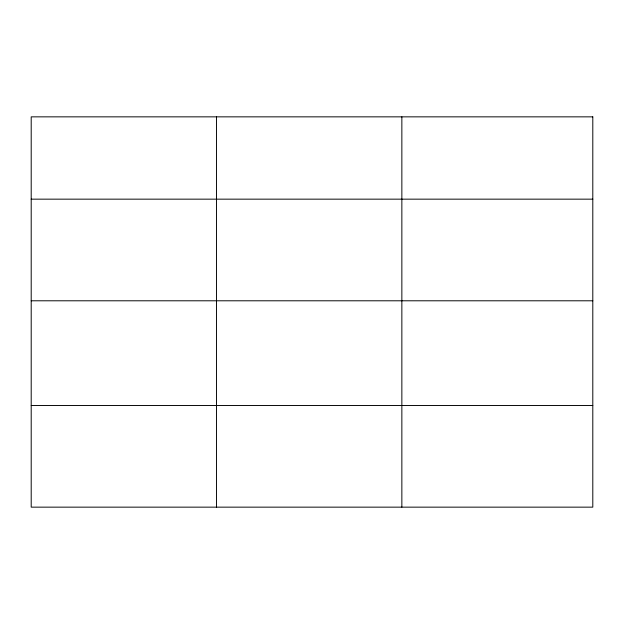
<?xml version="1.0" encoding="UTF-8"?>
<svg xmlns="http://www.w3.org/2000/svg" width="624" height="624" viewBox="0 0 624 624"><rect width="100%" height="100%" fill="white"/><g stroke="black" fill="none" stroke-linecap="round" stroke-linejoin="round"><path stroke-width="0.94" d="M31.2 199.157L592.8 199.157M31.2 300.791L592.8 300.791M31.2 405.506L592.8 405.506M401.856 116.852L401.856 507.148M216.528 116.852L216.528 507.148M592.8 116.852L31.2 116.852L31.2 507.148L592.8 507.148L592.8 116.852"/></g></svg>
